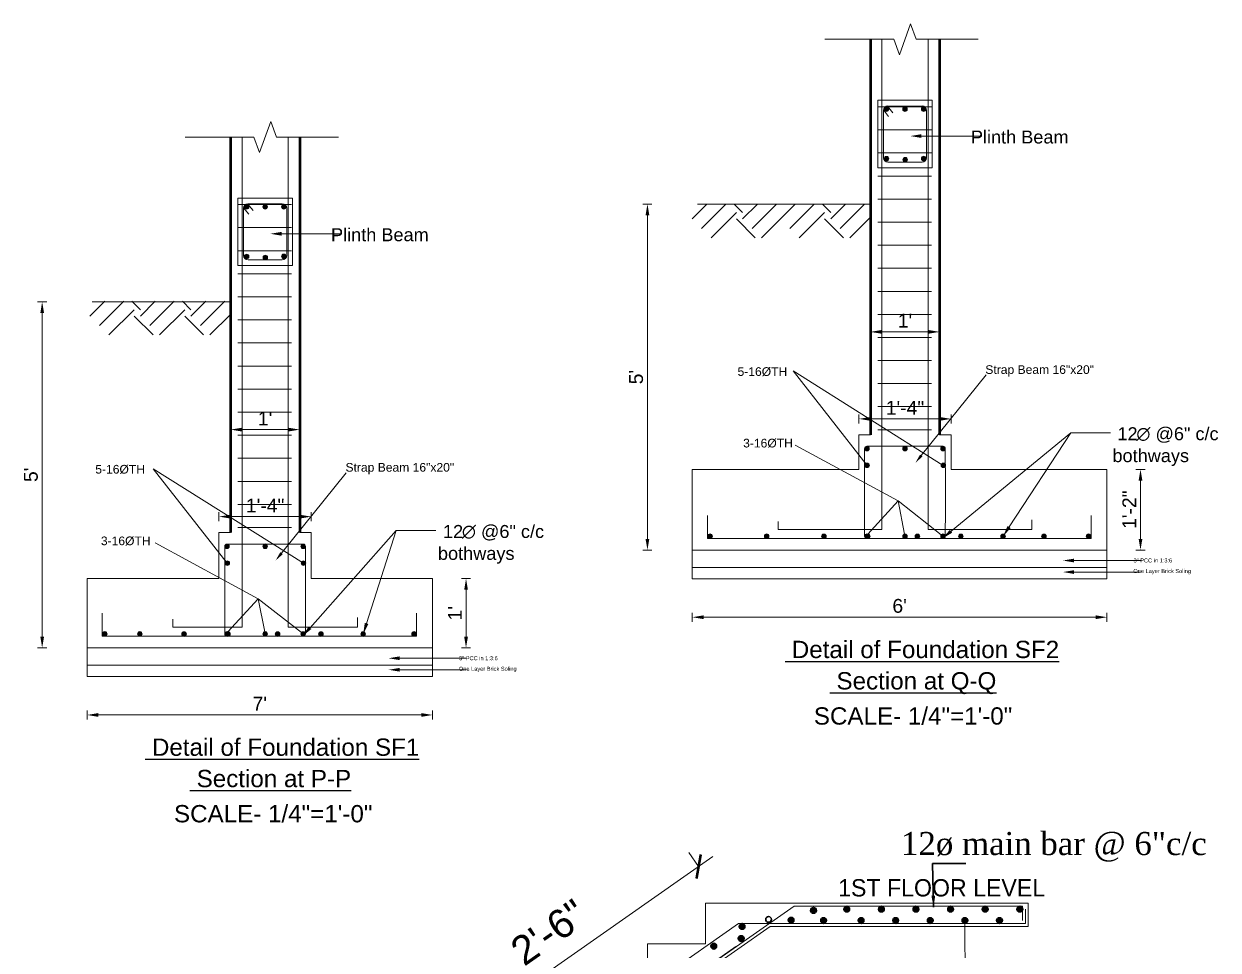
# Model space of a CAD drawing. Header units: inches. Extents: x 149715 to 152893, y -16726 to -14478.
# Drawn here: x 151969.9 to 152384, y -15733.1 to -15411.8 of the extents above; entities that cross this region are included whole.
import ezdxf
from ezdxf.enums import TextEntityAlignment as Align

# ---------------------------------------------------------------- set-up
doc = ezdxf.new("R2010")
doc.units = ezdxf.units.IN
doc.header["$LTSCALE"] = 0.5
doc.header["$MEASUREMENT"] = 0
doc.header["$PDMODE"] = 66
for name, color, linetype, lineweight in [('BEAM LINE', 4, 'Continuous', 9), ('break line', 1, 'Continuous', 15), ('COLUMN', 8, 'Continuous', 50), ('D-DIM', 50, 'Continuous', 18), ('dimension', 100, 'Continuous', 13), ('DIMSTR', 5, 'Continuous', 13), ('hatch', 9, 'Continuous', 5), ('MAINREINF', 1, 'Continuous', 18), ('RCC LINE', 200, 'Continuous', 18), ('rebAar', 3, 'Continuous', 20), ('rebar', 140, 'Continuous', 13), ('stair', 132, 'Continuous', 13), ('STIRRUPS', 14, 'Continuous', 18), ('TEX', 210, 'Continuous', 25), ('TEXT', 220, 'Continuous', 9), ('WALL SEC', 2, 'Continuous', 35)]:
    doc.layers.add(name, color=color, linetype=linetype, lineweight=lineweight)
doc.styles.add('bimal', font='arial.ttf')
doc.styles.add('NIR', font='COPRGTL.TTF')
doc.styles.get("Standard").update_dxf_attribs({"font": 'arial.ttf'})
doc.styles.add('Times', font='times.ttf')
doc.dimstyles.new('1_96', dxfattribs={"dimtxt": 5, "dimasz": 3, "dimexe": 3, "dimexo": 3, "dimgap": 3, "dimtad": 1, "dimdec": 0, "dimzin": 0, "dimdsep": 46, "dimlunit": 4, "dimtxsty": 'bimal', "dimblk": 'ARCHTICK', "dimcen": 2, "dimdle": 3, "dimclrd": 3, "dimclre": 1, "dimclrt": 4, "dimadec": 0, "dimazin": 0, "dimtfac": 1, "dimtdec": 0, "dimtix": 1, "dimtofl": 0, "dimtmove": 0, "dimatfit": 3, "dimldrblk": 'ARCHTICK', "dimfxl": 1, "dimtolj": 1, "dimtzin": 0, "dimlwd": 0, "dimlwe": 9, "dimarcsym": 0})
doc.dimstyles.new('Copy of Standard', dxfattribs={"dimtxt": 9, "dimasz": 1, "dimexe": 1, "dimexo": 12, "dimgap": 1, "dimtad": 3, "dimdec": 0, "dimzin": 0, "dimdsep": 46, "dimlunit": 4, "dimtxsty": 'NIR', "dimcen": 0.09, "dimclrt": 2, "dimadec": 0, "dimazin": 0, "dimtfac": 1, "dimtdec": 0, "dimtofl": 0, "dimtmove": 2, "dimatfit": 0, "dimfxl": 1, "dimtolj": 1, "dimtzin": 0, "dimarcsym": 0})

# ---------------------------------------------------------------- blocks, each defined once
blk = doc.blocks.new('_ArchTick')
at = {"color": 0, "linetype": 'ByBlock', "const_width": 0.15}
blk.add_lwpolyline([(-0.5, -0.5), (0.5, 0.5)], dxfattribs=at)
blk = doc.blocks.new('*D807')
at = {"layer": 'Defpoints', "color": 0, "linetype": 'Continuous', "transparency": 16777216}
for p in [(121617.69, -24328.85), (121624.61, -24338.73), (121578.73, -24370.23)]:
    blk.add_point(p, dxfattribs=at)
at = {"layer": 'WALL SEC', "color": 1, "linetype": 'Continuous', "lineweight": 9, "transparency": 16777216}
for p, q in [((121617.69, -24328.85), (121615.97, -24326.39)), ((121572.1, -24360.76), (121570.38, -24358.31))]:
    blk.add_line(p, q, dxfattribs=at)
at = {"layer": 'WALL SEC', "color": 3, "linetype": 'Continuous', "lineweight": 0, "transparency": 16777216}
blk.add_line((121569.64, -24362.48), (121620.15, -24327.13), dxfattribs=at)
at = {"layer": 'WALL SEC', "color": 3, "linetype": 'Continuous', "lineweight": 0, "transparency": 16777216, "xscale": 3, "yscale": 3, "zscale": 3}
for p, rotation in [((121617.69, -24328.85), 34.99202019818037), ((121572.1, -24360.76), 214.9920201981804)]:
    blk.add_blockref('_ArchTick', p, dxfattribs=dict(at, rotation=rotation))
at = {"layer": 'WALL SEC', "color": 4, "linetype": 'Continuous', "lineweight": 25, "transparency": 16777216, "insert": (121591.71, -24340.26), "char_height": 5, "attachment_point": 5, "rotation": 34.992, "style": 'bimal'}
blk.add_mtext('\\A1;2\'-6"', dxfattribs=at)
blk = doc.blocks.new('UIGI')
at = {"layer": 'MAINREINF'}
h = blk.add_hatch(color=256, dxfattribs=at)
h.dxf.hatch_style = 1
h.paths.add_polyline_path([(80460.13, -2664.63, 1), (80459.33, -2664.63, 1)])
h = blk.add_hatch(color=256, dxfattribs=at)
h.dxf.hatch_style = 1
h.paths.add_polyline_path([(80469.95, -2664.63, 1), (80469.15, -2664.63, 1)])
h = blk.add_hatch(color=256, dxfattribs=at)
h.dxf.hatch_style = 1
h.paths.add_polyline_path([(80479.87, -2664.65, 1), (80479.07, -2664.65, 1)])
h = blk.add_hatch(color=256, dxfattribs=at)
h.dxf.hatch_style = 1
h.paths.add_polyline_path([(80487.48, -2664.65, 1), (80486.68, -2664.65, 1)])
h = blk.add_hatch(color=256, dxfattribs=at)
h.dxf.hatch_style = 1
h.paths.add_polyline_path([(80496.09, -2664.65, 1), (80495.29, -2664.65, 1)])
h = blk.add_hatch(color=256, dxfattribs=at)
h.dxf.hatch_style = 1
h.paths.add_polyline_path([(80503.61, -2664.65, 1), (80502.81, -2664.65, 1)])
h = blk.add_hatch(color=256, dxfattribs=at)
h.dxf.hatch_style = 1
h.paths.add_polyline_path([(80510.93, -2664.65, 1), (80510.13, -2664.65, 1)])
h = blk.add_hatch(color=256, dxfattribs=at)
h.dxf.hatch_style = 1
h.paths.add_polyline_path([(80518.02, -2664.65, 1), (80517.22, -2664.65, 1)])
h = blk.add_hatch(color=256, dxfattribs=at)
h.dxf.hatch_style = 1
h.paths.add_polyline_path([(80525.74, -2664.63, 1), (80524.94, -2664.63, 1)])
at = {"layer": 'rebar'}
h = blk.add_hatch(color=256, dxfattribs=at)
edge = h.paths.add_edge_path()
edge.add_arc((80490.32, -2590.57), 0.394, 0, 360)
h = blk.add_hatch(color=256, dxfattribs=at)
edge = h.paths.add_edge_path()
edge.add_arc((80493.53, -2590.57), 0.394, 0, 360)
h = blk.add_hatch(color=256, dxfattribs=at)
edge = h.paths.add_edge_path()
edge.add_arc((80496.77, -2590.55), 0.394, 0, 360)
h = blk.add_hatch(color=256, dxfattribs=at)
edge = h.paths.add_edge_path()
edge.add_arc((80490.32, -2599.16), 0.394, 0, 360)
h = blk.add_hatch(color=256, dxfattribs=at)
edge = h.paths.add_edge_path()
edge.add_arc((80493.57, -2599.34), 0.394, 0, 360)
h = blk.add_hatch(color=256, dxfattribs=at)
edge = h.paths.add_edge_path()
edge.add_arc((80496.77, -2599.14), 0.394, 0, 360)
h = blk.add_hatch(color=256, dxfattribs=at)
edge = h.paths.add_edge_path()
edge.add_arc((80486.93, -2649.43), 0.394, 0, 360)
h = blk.add_hatch(color=256, dxfattribs=at)
edge = h.paths.add_edge_path()
edge.add_arc((80493.53, -2649.43), 0.394, 0, 360)
h = blk.add_hatch(color=256, dxfattribs=at)
edge = h.paths.add_edge_path()
edge.add_arc((80500.13, -2649.43), 0.394, 0, 360)
h = blk.add_hatch(color=256, dxfattribs=at)
edge = h.paths.add_edge_path()
edge.add_arc((80486.96, -2652.34), 0.394, 0, 360)
h = blk.add_hatch(color=256, dxfattribs=at)
edge = h.paths.add_edge_path()
edge.add_arc((80500.17, -2652.34), 0.394, 0, 360)
h = blk.add_hatch(color=256, dxfattribs=at)
edge = h.paths.add_edge_path()
edge.add_arc((80486.93, -2664.62), 0.394, 0, 360)
h = blk.add_hatch(color=256, dxfattribs=at)
edge = h.paths.add_edge_path()
edge.add_arc((80493.53, -2664.64), 0.394, 0, 360)
h = blk.add_hatch(color=256, dxfattribs=at)
edge = h.paths.add_edge_path()
edge.add_arc((80500.12, -2664.63), 0.394, 0, 360)
at = {"layer": 'BEAM LINE'}
for p, q in [((80488.8, -2589.03), (80488.8, -2600.75)), ((80488.8, -2589.03), (80498.25, -2589.03)), ((80498.25, -2589.03), (80498.25, -2600.75)), ((80488.8, -2600.75), (80498.25, -2600.75))]:
    blk.add_line(p, q, dxfattribs=at)
at = {"layer": 'break line', "ltscale": 0.25}
for p, q in [((80492.55, -2581.13), (80494.5, -2575.77)), ((80494.5, -2575.77), (80495.48, -2578.45)), ((80479.64, -2578.45), (80491.58, -2578.45)), ((80491.58, -2578.45), (80492.55, -2581.13)), ((80495.48, -2578.45), (80506.24, -2578.45))]:
    blk.add_line(p, q, dxfattribs=at)
at = {"layer": 'COLUMN'}
for p, q in [((80487.53, -2578.45), (80487.53, -2647.03)), ((80499.53, -2578.45), (80499.53, -2647.03))]:
    blk.add_line(p, q, dxfattribs=at)
at = {"layer": 'dimension', "transparency": 16777216}
for p, q in [((80449.66, -2607.03), (80448.09, -2607.03)), ((80448.88, -2665.09), (80448.88, -2608.97)), ((80449.66, -2667.03), (80448.09, -2667.03))]:
    blk.add_line(p, q, dxfattribs=at)
at = {"layer": 'dimension'}
for p, q in [((80456.63, -2609.61), (80459.19, -2607.04)), ((80457.53, -2607.03), (80487.53, -2607.03)), ((80458.27, -2611.25), (80462.48, -2607.04)), ((80459.91, -2612.89), (80464.29, -2608.51)), ((80465.38, -2608.51), (80463.91, -2607.04)), ((80465.38, -2609.61), (80467.95, -2607.04)), ((80467.03, -2611.25), (80471.23, -2607.04)), ((80471.92, -2609.61), (80474.48, -2607.04)), ((80473.56, -2611.25), (80477.77, -2607.04)), ((80475.2, -2612.89), (80479.58, -2608.51)), ((80480.67, -2608.51), (80479.2, -2607.04)), ((80480.67, -2609.61), (80483.24, -2607.04)), ((80482.31, -2611.25), (80486.52, -2607.04)), ((80467.57, -2612.89), (80464.29, -2609.61)), ((80468.67, -2612.89), (80472.24, -2609.32)), ((80482.86, -2612.89), (80479.58, -2609.61)), ((80483.96, -2612.89), (80487.53, -2609.32))]:
    blk.add_line(p, q, dxfattribs=at)
at = {"layer": 'dimension', "transparency": 16777216}
for points in [[(80448.55, -2608.97), (80449.2, -2608.97), (80448.88, -2607.03)], [(80448.55, -2665.09), (80449.2, -2665.09), (80448.88, -2667.03)]]:
    blk.add_solid(points, dxfattribs=at)
at = {"layer": 'DIMSTR', "transparency": 16777216}
for p, q in [((80487.53, -2628.4), (80487.53, -2629.98)), ((80489.47, -2629.19), (80497.59, -2629.19)), ((80499.53, -2628.4), (80499.53, -2629.98)), ((80485.53, -2645.07), (80485.53, -2643.49)), ((80501.53, -2645.07), (80501.53, -2643.49)), ((80487.47, -2644.28), (80499.59, -2644.28)), ((80533.58, -2653.03), (80535.15, -2653.03)), ((80534.36, -2665.09), (80534.36, -2654.97)), ((80533.58, -2667.03), (80535.15, -2667.03)), ((80456.66, -2677.89), (80456.66, -2679.47)), ((80458.6, -2678.68), (80526.61, -2678.68)), ((80528.55, -2677.89), (80528.55, -2679.47))]:
    blk.add_line(p, q, dxfattribs=at)
at = {"layer": 'DIMSTR'}
for p, q in [((80500.17, -2652.34), (80474.13, -2635.97)), ((80486.96, -2652.34), (80474.13, -2635.97)), ((80492.32, -2658.51), (80474.48, -2648.83)), ((80492.32, -2658.51), (80487.08, -2664.25)), ((80492.32, -2658.51), (80493.45, -2664.25)), ((80492.32, -2658.51), (80499.81, -2664.39))]:
    blk.add_line(p, q, dxfattribs=at)
for points in [[(80496.38, -2595.23), (80506.84, -2595.23)], [(80496.36, -2650.63), (80507.6, -2636.66)], [(80501.52, -2663.77), (80522.26, -2646.68), (80529.14, -2646.68)], [(80511.59, -2663.02), (80522.26, -2646.68)], [(80522.86, -2668.84), (80534.38, -2668.84)], [(80522.86, -2670.84), (80534.38, -2670.84)]]:
    blk.add_lwpolyline(points, dxfattribs=at)
for points in [[(80496.38, -2595.55), (80494.44, -2595.23), (80496.38, -2594.91)], [(80496.57, -2650.8), (80495.34, -2651.9), (80496.15, -2650.46)], [(80501.72, -2664.02), (80500.02, -2665.01), (80501.31, -2663.52)], [(80511.86, -2663.2), (80510.53, -2664.65), (80511.32, -2662.85)], [(80522.86, -2669.17), (80520.92, -2668.84), (80522.86, -2668.52)], [(80522.86, -2671.17), (80520.92, -2670.84), (80522.86, -2670.52)]]:
    blk.add_solid(points, dxfattribs=at)
at = {"layer": 'DIMSTR', "transparency": 16777216}
for points in [[(80489.47, -2628.87), (80489.47, -2629.51), (80487.53, -2629.19)], [(80497.59, -2628.87), (80497.59, -2629.51), (80499.53, -2629.19)], [(80487.47, -2643.96), (80487.47, -2644.6), (80485.53, -2644.28)], [(80499.59, -2643.96), (80499.59, -2644.6), (80501.53, -2644.28)], [(80534.04, -2654.97), (80534.69, -2654.97), (80534.36, -2653.03)], [(80534.04, -2665.09), (80534.69, -2665.09), (80534.36, -2667.03)], [(80458.6, -2678.35), (80458.6, -2679), (80456.66, -2678.68)], [(80526.61, -2678.35), (80526.61, -2679), (80528.55, -2678.68)]]:
    blk.add_solid(points, dxfattribs=at)
at = {"layer": 'hatch'}
for p, q in [((80456.66, -2667.03), (80456.66, -2672.03)), ((80528.55, -2667.03), (80528.55, -2672.03)), ((80456.66, -2670.03), (80528.55, -2670.03)), ((80456.66, -2672.03), (80528.55, -2672.03))]:
    blk.add_line(p, q, dxfattribs=at)
at = {"layer": 'MAINREINF'}
for centre in [(80459.73, -2664.63), (80469.55, -2664.63), (80479.47, -2664.65), (80487.08, -2664.65), (80495.69, -2664.65), (80503.21, -2664.65), (80510.53, -2664.65), (80517.62, -2664.65), (80525.34, -2664.63)]:
    blk.add_circle(centre, 0.4, dxfattribs=at)
at = {"layer": 'RCC LINE'}
for p, q in [((80485.53, -2653.03), (80485.53, -2647.03)), ((80485.53, -2647.03), (80487.53, -2647.03)), ((80499.53, -2647.03), (80501.53, -2647.03)), ((80501.53, -2653.03), (80501.53, -2647.03)), ((80456.66, -2653.03), (80456.66, -2667.03)), ((80456.66, -2653.03), (80485.53, -2653.03)), ((80501.53, -2653.03), (80528.55, -2653.03)), ((80528.55, -2653.03), (80528.55, -2667.03)), ((80456.66, -2667.03), (80528.55, -2667.03))]:
    blk.add_line(p, q, dxfattribs=at)
at = {"layer": 'rebAar'}
for p, q in [((80489.53, -2578.45), (80489.53, -2663.45)), ((80497.53, -2578.45), (80497.53, -2663.45)), ((80471.53, -2663.45), (80471.53, -2662.05)), ((80515.53, -2663.45), (80515.53, -2661.8)), ((80471.53, -2663.45), (80489.53, -2663.45)), ((80497.53, -2663.45), (80515.53, -2663.45))]:
    blk.add_line(p, q, dxfattribs=at)
at = {"layer": 'rebAar', "ltscale": 0.25}
for p, q in [((80490.5, -2590.02), (80491.45, -2591.21)), ((80490.57, -2590.02), (80496.48, -2590.02)), ((80489.79, -2590.7), (80490.69, -2591.83)), ((80489.79, -2590.8), (80489.79, -2598.98)), ((80497.27, -2590.8), (80497.27, -2598.98)), ((80490.57, -2599.76), (80496.48, -2599.76)), ((80486.53, -2656.03), (80486.53, -2649.43)), ((80486.93, -2649.03), (80500.13, -2649.03)), ((80500.53, -2656.03), (80500.52, -2649.43)), ((80486.53, -2654.03), (80486.53, -2664.62)), ((80500.53, -2660.03), (80500.53, -2654.03)), ((80500.53, -2660.03), (80500.52, -2664.63)), ((80486.93, -2665.02), (80500.12, -2665.02))]:
    blk.add_line(p, q, dxfattribs=at)
for centre, start, end in [((80490.57, -2590.8), 90, 180), ((80496.48, -2590.8), 0, 90), ((80490.57, -2598.98), 180, 270), ((80496.48, -2598.98), 270, 0)]:
    blk.add_arc(centre, 0.787, start, end, dxfattribs=at)
at = {"layer": 'rebar'}
for p, q in [((80459.3, -2661.03), (80459.3, -2665.03)), ((80525.8, -2661.03), (80525.8, -2665.03)), ((80459.3, -2665.03), (80525.8, -2665.03))]:
    blk.add_line(p, q, dxfattribs=at)
for centre in [(80490.32, -2590.57), (80493.53, -2590.57), (80496.77, -2590.55), (80490.32, -2599.16), (80493.57, -2599.34), (80496.77, -2599.14), (80486.93, -2649.43), (80493.53, -2649.43), (80500.13, -2649.43), (80486.96, -2652.34), (80500.17, -2652.34), (80486.93, -2664.62), (80493.53, -2664.64), (80500.12, -2664.63)]:
    blk.add_circle(centre, 0.394, dxfattribs=at)
at = {"layer": 'STIRRUPS', "ltscale": 0.25}
for p, q in [((80488.8, -2590.16), (80498.1, -2590.16)), ((80488.8, -2594.16), (80498.1, -2594.16)), ((80488.8, -2598.16), (80498.1, -2598.16)), ((80488.8, -2602.16), (80498.1, -2602.16)), ((80488.8, -2606.16), (80498.1, -2606.16)), ((80488.8, -2610.16), (80498.1, -2610.16)), ((80488.8, -2614.16), (80498.1, -2614.16)), ((80488.8, -2618.16), (80498.1, -2618.16)), ((80488.8, -2622.16), (80498.1, -2622.16)), ((80488.8, -2626.16), (80498.1, -2626.16)), ((80488.8, -2630.16), (80498.1, -2630.16)), ((80488.8, -2634.16), (80498.1, -2634.16)), ((80488.8, -2638.16), (80498.1, -2638.16)), ((80488.8, -2642.16), (80498.1, -2642.16)), ((80488.8, -2646.16), (80498.1, -2646.16))]:
    blk.add_line(p, q, dxfattribs=at)
at = {"layer": 'dimension', "color": 1, "transparency": 16777216, "insert": (80446.92, -2637.03), "char_height": 2.4, "attachment_point": 5, "rotation": 90}
blk.add_mtext("\\A1;5'", dxfattribs=at)
at = {"layer": 'DIMSTR', "color": 1, "transparency": 16777216, "char_height": 2.4, "attachment_point": 5}
for s, insert in [("\\A1;1'", (80493.53, -2627.26)), ('\\A1;1\'-4"', (80493.53, -2642.35)), ("\\A1;6'", (80492.6, -2676.72))]:
    blk.add_mtext(s, dxfattribs=dict(at, insert=insert))
at = {"layer": 'DIMSTR', "color": 1, "transparency": 16777216, "insert": (80532.43, -2660.03), "char_height": 2.4, "attachment_point": 5, "rotation": 90}
blk.add_mtext('\\A1;1\'-2"', dxfattribs=at)
at = {"layer": 'TEX'}
for s, height, p in [('Plinth Beam', 2.25, (80513.42, -2595.35)), ('5-16ØTH', 1.5, (80468.81, -2636.07)), ('3-16ØTH', 1.5, (80469.78, -2648.48)), ('SCALE- 1/4"=1\'-0"', 3, (80494.93, -2695.74))]:
    blk.add_text(s, height=height, dxfattribs=at).set_placement(p, align=Align.MIDDLE)
for s, height, p in [('Strap Beam 16"x20"', 1.5, (80507.46, -2636.48)), (' 12', 2.25, (80529.49, -2647.98)), ('∅', 2.25, (80533.64, -2647.98)), (' @6" c/c', 2.25, (80536.09, -2647.98)), ('bothways', 2.25, (80529.5, -2651.78)), ('%%U Detail of Foundation SF2', 3, (80472.74, -2685.76)), ('%%U Section at Q-Q', 3, (80480.49, -2691.2))]:
    blk.add_text(s, height=height, dxfattribs=at).set_placement(p)
at = {"layer": 'TEX', "color": 7}
for s, p in [('3" PCC in 1:3:6', (80533.15, -2669.18)), ('One Layer Brick Soling', (80533.12, -2671.02))]:
    blk.add_text(s, height=0.7, dxfattribs=at).set_placement(p)
blk = doc.blocks.new('IFIY')
at = {"layer": 'MAINREINF'}
h = blk.add_hatch(color=256, dxfattribs=at)
h.dxf.hatch_style = 1
h.paths.add_polyline_path([(80352.45, -2657.53, 1), (80351.65, -2657.53, 1)])
h = blk.add_hatch(color=256, dxfattribs=at)
h.dxf.hatch_style = 1
h.paths.add_polyline_path([(80358.52, -2657.53, 1), (80357.72, -2657.53, 1)])
h = blk.add_hatch(color=256, dxfattribs=at)
h.dxf.hatch_style = 1
h.paths.add_polyline_path([(80366.19, -2657.55, 1), (80365.39, -2657.55, 1)])
h = blk.add_hatch(color=256, dxfattribs=at)
h.dxf.hatch_style = 1
h.paths.add_polyline_path([(80373.8, -2657.55, 1), (80373, -2657.55, 1)])
h = blk.add_hatch(color=256, dxfattribs=at)
h.dxf.hatch_style = 1
h.paths.add_polyline_path([(80382.41, -2657.55, 1), (80381.61, -2657.55, 1)])
h = blk.add_hatch(color=256, dxfattribs=at)
h.dxf.hatch_style = 1
h.paths.add_polyline_path([(80389.93, -2657.55, 1), (80389.13, -2657.55, 1)])
h = blk.add_hatch(color=256, dxfattribs=at)
h.dxf.hatch_style = 1
h.paths.add_polyline_path([(80397.25, -2657.55, 1), (80396.45, -2657.55, 1)])
h = blk.add_hatch(color=256, dxfattribs=at)
h.dxf.hatch_style = 1
h.paths.add_polyline_path([(80406.06, -2657.53, 1), (80405.26, -2657.53, 1)])
at = {"layer": 'rebar'}
h = blk.add_hatch(color=256, dxfattribs=at)
edge = h.paths.add_edge_path()
edge.add_arc((80376.64, -2583.46), 0.394, 0, 360)
h = blk.add_hatch(color=256, dxfattribs=at)
edge = h.paths.add_edge_path()
edge.add_arc((80379.85, -2583.46), 0.394, 0, 360)
h = blk.add_hatch(color=256, dxfattribs=at)
edge = h.paths.add_edge_path()
edge.add_arc((80383.09, -2583.45), 0.394, 0, 360)
h = blk.add_hatch(color=256, dxfattribs=at)
edge = h.paths.add_edge_path()
edge.add_arc((80376.64, -2592.06), 0.394, 0, 360)
h = blk.add_hatch(color=256, dxfattribs=at)
edge = h.paths.add_edge_path()
edge.add_arc((80379.88, -2592.24), 0.394, 0, 360)
h = blk.add_hatch(color=256, dxfattribs=at)
edge = h.paths.add_edge_path()
edge.add_arc((80383.09, -2592.04), 0.394, 0, 360)
h = blk.add_hatch(color=256, dxfattribs=at)
edge = h.paths.add_edge_path()
edge.add_arc((80373.24, -2642.33), 0.394, 0, 360)
h = blk.add_hatch(color=256, dxfattribs=at)
edge = h.paths.add_edge_path()
edge.add_arc((80379.85, -2642.32), 0.394, 0, 360)
h = blk.add_hatch(color=256, dxfattribs=at)
edge = h.paths.add_edge_path()
edge.add_arc((80386.45, -2642.33), 0.394, 0, 360)
h = blk.add_hatch(color=256, dxfattribs=at)
edge = h.paths.add_edge_path()
edge.add_arc((80373.28, -2645.24), 0.394, 0, 360)
h = blk.add_hatch(color=256, dxfattribs=at)
edge = h.paths.add_edge_path()
edge.add_arc((80386.49, -2645.24), 0.394, 0, 360)
h = blk.add_hatch(color=256, dxfattribs=at)
edge = h.paths.add_edge_path()
edge.add_arc((80373.25, -2657.52), 0.394, 0, 360)
h = blk.add_hatch(color=256, dxfattribs=at)
edge = h.paths.add_edge_path()
edge.add_arc((80379.85, -2657.54), 0.394, 0, 360)
h = blk.add_hatch(color=256, dxfattribs=at)
edge = h.paths.add_edge_path()
edge.add_arc((80386.44, -2657.53), 0.394, 0, 360)
at = {"layer": 'BEAM LINE'}
for p, q in [((80375.12, -2581.93), (80375.12, -2593.65)), ((80375.12, -2581.93), (80384.57, -2581.93)), ((80384.57, -2581.93), (80384.57, -2593.65)), ((80375.12, -2593.65), (80384.57, -2593.65))]:
    blk.add_line(p, q, dxfattribs=at)
at = {"layer": 'break line', "ltscale": 0.25}
for p, q in [((80378.87, -2574.03), (80380.82, -2568.67)), ((80380.82, -2568.67), (80381.8, -2571.35)), ((80365.96, -2571.35), (80377.9, -2571.35)), ((80377.9, -2571.35), (80378.87, -2574.03)), ((80381.8, -2571.35), (80392.56, -2571.35))]:
    blk.add_line(p, q, dxfattribs=at)
at = {"layer": 'COLUMN'}
for p, q in [((80373.85, -2571.35), (80373.85, -2639.93)), ((80385.85, -2571.35), (80385.85, -2639.93))]:
    blk.add_line(p, q, dxfattribs=at)
at = {"layer": 'dimension', "transparency": 16777216}
for p, q in [((80341.98, -2599.93), (80340.41, -2599.93)), ((80341.19, -2657.99), (80341.19, -2601.87)), ((80341.98, -2659.93), (80340.41, -2659.93))]:
    blk.add_line(p, q, dxfattribs=at)
at = {"layer": 'dimension'}
for p, q in [((80349.48, -2602.39), (80352.05, -2599.82)), ((80349.85, -2599.93), (80373.85, -2599.93)), ((80351.12, -2604.03), (80355.33, -2599.82)), ((80358.24, -2601.3), (80356.76, -2599.82)), ((80358.24, -2602.39), (80360.8, -2599.82)), ((80359.88, -2604.03), (80364.09, -2599.82)), ((80366.99, -2601.3), (80365.52, -2599.82)), ((80366.99, -2602.39), (80369.56, -2599.82)), ((80368.63, -2604.03), (80372.84, -2599.82)), ((80352.76, -2605.67), (80357.14, -2601.3)), ((80360.43, -2605.67), (80357.14, -2602.39)), ((80361.52, -2605.67), (80365.9, -2601.3)), ((80369.18, -2605.67), (80365.9, -2602.39)), ((80370.28, -2605.67), (80373.85, -2602.1))]:
    blk.add_line(p, q, dxfattribs=at)
at = {"layer": 'dimension', "transparency": 16777216}
for points in [[(80340.87, -2601.87), (80341.52, -2601.87), (80341.19, -2599.93)], [(80340.87, -2657.99), (80341.52, -2657.99), (80341.19, -2659.93)]]:
    blk.add_solid(points, dxfattribs=at)
at = {"layer": 'DIMSTR', "transparency": 16777216}
for p, q in [((80373.85, -2621.3), (80373.85, -2622.88)), ((80375.79, -2622.09), (80383.91, -2622.09)), ((80385.85, -2621.3), (80385.85, -2622.88)), ((80371.85, -2637.97), (80371.85, -2636.39)), ((80373.79, -2637.18), (80385.91, -2637.18)), ((80387.85, -2637.97), (80387.85, -2636.39)), ((80413.9, -2647.93), (80415.47, -2647.93)), ((80414.68, -2657.99), (80414.68, -2649.87)), ((80413.9, -2659.93), (80415.47, -2659.93)), ((80348.98, -2670.79), (80348.98, -2672.36)), ((80408.87, -2670.79), (80408.87, -2672.36)), ((80350.92, -2671.58), (80406.93, -2671.58))]:
    blk.add_line(p, q, dxfattribs=at)
at = {"layer": 'DIMSTR'}
for p, q in [((80386.49, -2645.24), (80360.45, -2628.87)), ((80373.28, -2645.24), (80360.45, -2628.87)), ((80378.63, -2651.41), (80360.8, -2641.73)), ((80378.63, -2651.41), (80373.4, -2657.15)), ((80378.63, -2651.41), (80379.77, -2657.15)), ((80378.63, -2651.41), (80386.13, -2657.29))]:
    blk.add_line(p, q, dxfattribs=at)
for points in [[(80382.7, -2588.13), (80393.16, -2588.13)], [(80382.68, -2643.53), (80393.92, -2629.56)], [(80387.63, -2656.45), (80402.58, -2639.58), (80409.46, -2639.58)], [(80397.44, -2655.7), (80402.58, -2639.58)], [(80403.18, -2661.74), (80414.7, -2661.74)], [(80403.18, -2663.74), (80414.7, -2663.74)]]:
    blk.add_lwpolyline(points, dxfattribs=at)
for points in [[(80382.7, -2588.45), (80380.76, -2588.13), (80382.7, -2587.8)], [(80382.89, -2643.7), (80381.66, -2644.8), (80382.47, -2643.36)], [(80387.87, -2656.67), (80386.34, -2657.9), (80387.38, -2656.24)], [(80397.75, -2655.8), (80396.85, -2657.55), (80397.13, -2655.6)], [(80403.18, -2662.06), (80401.24, -2661.74), (80403.18, -2661.42)], [(80403.18, -2664.06), (80401.24, -2663.74), (80403.18, -2663.42)]]:
    blk.add_solid(points, dxfattribs=at)
at = {"layer": 'DIMSTR', "transparency": 16777216}
for points in [[(80375.79, -2621.77), (80375.79, -2622.41), (80373.85, -2622.09)], [(80383.91, -2621.77), (80383.91, -2622.41), (80385.85, -2622.09)], [(80373.79, -2636.86), (80373.79, -2637.5), (80371.85, -2637.18)], [(80385.91, -2636.86), (80385.91, -2637.5), (80387.85, -2637.18)], [(80414.36, -2649.87), (80415.01, -2649.87), (80414.68, -2647.93)], [(80414.36, -2657.99), (80415.01, -2657.99), (80414.68, -2659.93)], [(80350.92, -2671.25), (80350.92, -2671.9), (80348.98, -2671.58)], [(80406.93, -2671.25), (80406.93, -2671.9), (80408.87, -2671.58)]]:
    blk.add_solid(points, dxfattribs=at)
at = {"layer": 'hatch'}
for p, q in [((80348.98, -2659.93), (80348.98, -2664.93)), ((80408.87, -2659.93), (80408.87, -2664.93)), ((80348.98, -2662.93), (80408.87, -2662.93)), ((80348.98, -2664.93), (80408.87, -2664.93))]:
    blk.add_line(p, q, dxfattribs=at)
at = {"layer": 'MAINREINF'}
for centre in [(80352.05, -2657.53), (80358.12, -2657.53), (80365.79, -2657.55), (80373.4, -2657.55), (80382.01, -2657.55), (80389.53, -2657.55), (80396.85, -2657.55), (80405.66, -2657.53)]:
    blk.add_circle(centre, 0.4, dxfattribs=at)
at = {"layer": 'RCC LINE'}
for p, q in [((80371.85, -2647.93), (80371.85, -2639.93)), ((80371.85, -2639.93), (80373.85, -2639.93)), ((80385.85, -2639.93), (80387.85, -2639.93)), ((80387.85, -2647.93), (80387.85, -2639.93)), ((80348.98, -2647.93), (80348.98, -2659.93)), ((80348.98, -2647.93), (80371.85, -2647.93)), ((80387.85, -2647.93), (80408.87, -2647.93)), ((80408.87, -2647.93), (80408.87, -2659.93)), ((80348.98, -2659.93), (80408.87, -2659.93))]:
    blk.add_line(p, q, dxfattribs=at)
at = {"layer": 'rebAar'}
for p, q in [((80375.85, -2571.35), (80375.85, -2656.35)), ((80383.85, -2571.35), (80383.85, -2656.35)), ((80363.85, -2656.35), (80363.85, -2654.94)), ((80363.85, -2656.35), (80375.85, -2656.35)), ((80383.85, -2656.35), (80395.85, -2656.35)), ((80395.85, -2656.35), (80395.85, -2654.7))]:
    blk.add_line(p, q, dxfattribs=at)
at = {"layer": 'rebAar', "ltscale": 0.25}
for p, q in [((80376.1, -2583.7), (80376.1, -2591.88)), ((80376.11, -2583.6), (80377.01, -2584.72)), ((80376.82, -2582.92), (80377.77, -2584.11)), ((80376.89, -2582.92), (80382.8, -2582.92)), ((80383.59, -2583.7), (80383.59, -2591.88)), ((80376.89, -2592.66), (80382.8, -2592.66)), ((80373.24, -2641.93), (80386.45, -2641.93)), ((80372.85, -2648.93), (80372.85, -2642.33)), ((80386.85, -2648.93), (80386.84, -2642.33)), ((80372.85, -2646.93), (80372.85, -2657.52)), ((80386.85, -2652.93), (80386.85, -2646.93)), ((80386.85, -2652.93), (80386.84, -2657.53)), ((80373.25, -2657.92), (80386.44, -2657.92))]:
    blk.add_line(p, q, dxfattribs=at)
for centre, start, end in [((80376.89, -2583.7), 90, 180), ((80382.8, -2583.7), 0, 90), ((80376.89, -2591.88), 180, 270), ((80382.8, -2591.88), 270, 0)]:
    blk.add_arc(centre, 0.787, start, end, dxfattribs=at)
at = {"layer": 'rebar'}
for p, q in [((80351.62, -2653.93), (80351.62, -2657.93)), ((80406.12, -2653.93), (80406.12, -2657.93)), ((80351.62, -2657.93), (80406.12, -2657.93))]:
    blk.add_line(p, q, dxfattribs=at)
for centre in [(80376.64, -2583.46), (80379.85, -2583.46), (80383.09, -2583.45), (80376.64, -2592.06), (80379.88, -2592.24), (80383.09, -2592.04), (80373.24, -2642.33), (80379.85, -2642.32), (80386.45, -2642.33), (80373.28, -2645.24), (80386.49, -2645.24), (80373.25, -2657.52), (80379.85, -2657.54), (80386.44, -2657.53)]:
    blk.add_circle(centre, 0.394, dxfattribs=at)
at = {"layer": 'STIRRUPS', "ltscale": 0.25}
for p, q in [((80375.12, -2583.06), (80384.42, -2583.06)), ((80375.12, -2587.06), (80384.42, -2587.06)), ((80375.12, -2591.06), (80384.42, -2591.06)), ((80375.12, -2595.06), (80384.42, -2595.06)), ((80375.12, -2599.06), (80384.42, -2599.06)), ((80375.12, -2603.06), (80384.42, -2603.06)), ((80375.12, -2607.06), (80384.42, -2607.06)), ((80375.12, -2611.06), (80384.42, -2611.06)), ((80375.12, -2615.06), (80384.42, -2615.06)), ((80375.12, -2619.06), (80384.42, -2619.06)), ((80375.12, -2623.06), (80384.42, -2623.06)), ((80375.12, -2627.06), (80384.42, -2627.06)), ((80375.12, -2631.06), (80384.42, -2631.06)), ((80375.12, -2635.06), (80384.42, -2635.06)), ((80375.12, -2639.06), (80384.42, -2639.06))]:
    blk.add_line(p, q, dxfattribs=at)
at = {"layer": 'dimension', "color": 1, "transparency": 16777216, "insert": (80339.24, -2629.93), "char_height": 2.4, "attachment_point": 5, "rotation": 90}
blk.add_mtext("\\A1;5'", dxfattribs=at)
at = {"layer": 'DIMSTR', "color": 1, "transparency": 16777216, "char_height": 2.4, "attachment_point": 5}
for s, insert in [("\\A1;1'", (80379.85, -2620.16)), ('\\A1;1\'-4"', (80379.85, -2635.25)), ("\\A1;7{\\fArial TUR|b0|i0|c162|p34;'}", (80378.92, -2669.62))]:
    blk.add_mtext(s, dxfattribs=dict(at, insert=insert))
at = {"layer": 'DIMSTR', "color": 1, "transparency": 16777216, "insert": (80412.75, -2653.93), "char_height": 2.4, "attachment_point": 5, "rotation": 90}
blk.add_mtext("\\A1;1'", dxfattribs=at)
at = {"layer": 'TEX'}
for s, height, p in [('Plinth Beam', 2.25, (80399.74, -2588.25)), ('5-16ØTH', 1.5, (80354.71, -2628.96)), ('3-16ØTH', 1.5, (80355.68, -2641.38)), ('SCALE- 1/4"=1\'-0"', 3, (80381.25, -2688.64))]:
    blk.add_text(s, height=height, dxfattribs=at).set_placement(p, align=Align.MIDDLE)
for s, height, p in [('Strap Beam 16"x20"', 1.5, (80393.78, -2629.38)), (' 12', 2.25, (80409.81, -2640.88)), ('∅', 2.25, (80413.96, -2640.88)), (' @6" c/c', 2.25, (80416.4, -2640.88)), ('bothways', 2.25, (80409.81, -2644.68)), ('%%U Detail of Foundation SF1', 3, (80359.06, -2678.66)), ('%%U Section at P-P', 3, (80366.81, -2684.1))]:
    blk.add_text(s, height=height, dxfattribs=at).set_placement(p)
at = {"layer": 'TEX', "color": 7}
for s, p in [('3" PCC in 1:3:6', (80413.47, -2662.08)), ('One Layer Brick Soling', (80413.44, -2663.92))]:
    blk.add_text(s, height=0.7, dxfattribs=at).set_placement(p)
blk = doc.blocks.new('YYG')
at = {"layer": 'WALL SEC'}
for points in [[(121637.11, -24336.45, 0.407959), (121637.6, -24336.95), (121637.62, -24336.95, 0.407959), (121638.11, -24336.45, 1)], [(121642.87, -24336.24, 0.407959), (121643.36, -24336.74), (121643.38, -24336.74, 0.407959), (121643.87, -24336.24, 1)], [(121648.87, -24336.24, 0.407959), (121649.36, -24336.74), (121649.38, -24336.74, 0.407959), (121649.87, -24336.24, 1)], [(121654.87, -24336.24, 0.407959), (121655.36, -24336.74), (121655.38, -24336.74, 0.407959), (121655.87, -24336.24, 1)], [(121660.87, -24336.24, 0.407959), (121661.36, -24336.74), (121661.38, -24336.74, 0.407959), (121661.87, -24336.24, 1)], [(121666.87, -24336.24, 0.407959), (121667.36, -24336.74), (121667.38, -24336.74, 0.407959), (121667.87, -24336.24, 1)], [(121672.87, -24336.24, 0.407959), (121673.36, -24336.74), (121673.38, -24336.74, 0.407959), (121673.87, -24336.24, 1)], [(121624.72, -24339.24, 0.407959), (121625.21, -24339.74), (121625.23, -24339.74, 0.407959), (121625.72, -24339.24, 1)], [(121633.21, -24338.18, 0.407959), (121633.7, -24338.68), (121633.72, -24338.68, 0.407959), (121634.21, -24338.18, 1)], [(121638.85, -24338.24, 0.407959), (121639.34, -24338.74), (121639.36, -24338.74, 0.407959), (121639.85, -24338.24, 1)], [(121645.35, -24338.24, 0.407959), (121645.84, -24338.74), (121645.86, -24338.74, 0.407959), (121646.35, -24338.24, 1)], [(121651.35, -24338.24, 0.407959), (121651.84, -24338.74), (121651.86, -24338.74, 0.407959), (121652.35, -24338.24, 1)], [(121657.35, -24338.24, 0.407959), (121657.84, -24338.74), (121657.86, -24338.74, 0.407959), (121658.35, -24338.24, 1)], [(121663.35, -24338.24, 0.407959), (121663.84, -24338.74), (121663.86, -24338.74, 0.407959), (121664.35, -24338.24, 1)], [(121669.35, -24338.24, 0.407959), (121669.84, -24338.74), (121669.86, -24338.74, 0.407959), (121670.35, -24338.24, 1)], [(121624.56, -24341.35, 0.407959), (121625.05, -24341.85), (121625.07, -24341.85, 0.407959), (121625.56, -24341.35, 1)], [(121619.81, -24342.68, 0.407959), (121620.3, -24343.18), (121620.32, -24343.18, 0.407959), (121620.81, -24342.68, 1)]]:
    blk.add_hatch(color=256, dxfattribs=at).paths.add_polyline_path(points)
at = {"layer": 'hatch'}
blk.add_lwpolyline([(121663.85, -24338.23), (121663.87, -24349.2), (121681.14, -24349.2)], dxfattribs=at)
at = {"layer": 'stair'}
for p, q in [((121634.24, -24335.73), (121618.85, -24346.5)), ((121628.85, -24335.23), (121674.85, -24335.23)), ((121634.24, -24335.73), (121673.85, -24335.73)), ((121673.85, -24335.73), (121673.85, -24338.23)), ((121674.35, -24338.73), (121674.35, -24336.23)), ((121674.85, -24335.23), (121674.85, -24339.23)), ((121624.61, -24338.73), (121593.77, -24360.32)), ((121624.61, -24338.73), (121674.35, -24338.73)), ((121630.11, -24339.23), (121618.85, -24347.12)), ((121630.11, -24339.23), (121674.85, -24339.23)), ((121624.12, -24342.73), (121584.12, -24370.73))]:
    blk.add_line(p, q, dxfattribs=at)
for points in [[(121618.85, -24342.23), (121618.85, -24335.23), (121628.85, -24335.23)], [(121598.73, -24356.23), (121598.73, -24349.23), (121608.85, -24349.23), (121608.85, -24342.23), (121618.85, -24342.23)]]:
    blk.add_lwpolyline(points, dxfattribs=at)
at = {"layer": 'WALL SEC'}
for centre in [(121637.61, -24336.45), (121643.37, -24336.23), (121649.37, -24336.23), (121655.37, -24336.23), (121661.37, -24336.23), (121667.37, -24336.23), (121673.37, -24336.23), (121625.22, -24339.23), (121629.81, -24338.02), (121633.71, -24338.17), (121639.35, -24338.23), (121645.85, -24338.23), (121651.85, -24338.23), (121657.85, -24338.23), (121663.85, -24338.23), (121669.85, -24338.23), (121625.06, -24341.35), (121620.31, -24342.67)]:
    blk.add_circle(centre, 0.5, dxfattribs=at)
at = {"insert": (121641.87, -24331.04), "char_height": 3, "width": 76.1011, "attachment_point": 1, "style": 'NIR'}
blk.add_mtext('1ST FLOOR LEVEL', dxfattribs=at)
at = {"layer": 'TEXT', "insert": (121705.77, -24328.02), "char_height": 4, "attachment_point": 9, "style": 'Times'}
blk.add_mtext('12ø main bar @ 6"c/c', dxfattribs=at)
at = {"layer": 'WALL SEC', "linetype": 'Continuous', "lineweight": 25}
dim = blk.add_linear_dim(base=(121617.69, -24328.85), p1=(121578.73, -24370.23), p2=(121624.61, -24338.73), angle=214.992, text='2\'-6"', dimstyle='1_96', override={"dimfxl": 0, "dimfxlon": 1, "dimarcsym": 1}, dxfattribs=at)
dim.commit()
dim.dimension.update_dxf_attribs({"geometry": '*D807', "text_midpoint": (121591.71, -24340.26)})
at = {"layer": 'hatch'}
blk.add_leader([(121658.43, -24335.89), (121658.22, -24328.33), (121664.03, -24328.34)], dimstyle='Copy of Standard', override={"dimasz": 2, "dimtad": 0}, dxfattribs=at)

msp = doc.modelspace()

# ---------------------------------------------------------------- block references
at = {"layer": 'D-DIM', "xscale": 2, "yscale": 2, "zscale": 2}
for name, p in [('UIGI', (-8711.66, -10260.24)), ('IFIY', (-8706.17, -10308.34))]:
    msp.add_blockref(name, p, dxfattribs=at)
at = {"layer": 'WALL SEC', "xscale": 2, "yscale": 2, "zscale": 2}
msp.add_blockref('YYG', (-91031.53, 32953.64), dxfattribs=at)

doc.saveas('drawing.dxf')
